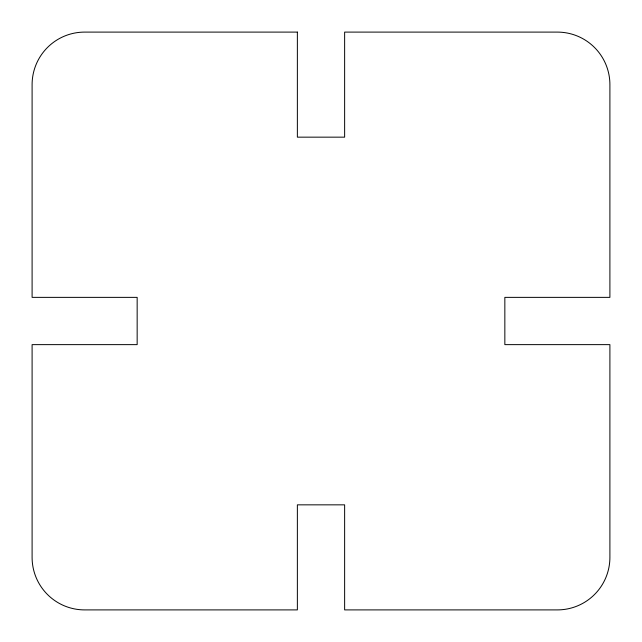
<?xml version="1.0" encoding="UTF-8"?>
<svg xmlns="http://www.w3.org/2000/svg" width="642" height="642" viewBox="0 0 642 642"><rect width="100%" height="100%" fill="white"/><g stroke="black" fill="none" stroke-linecap="round" stroke-linejoin="round"><path stroke-width="0.96" d="M297.366 32.1L84.624 32.1A52.524 52.524 0 0 0 32.1 84.624L32.1 297.366L137.155 297.366L137.155 344.634L32.1 344.634L32.1 557.376A52.524 52.524 0 0 0 84.624 609.9L297.366 609.9L297.366 504.845L344.634 504.845L344.634 609.9L557.376 609.9A52.524 52.524 0 0 0 609.9 557.376L609.9 344.634L504.845 344.634L504.845 297.366L609.9 297.366L609.9 84.624A52.524 52.524 0 0 0 557.376 32.1L344.634 32.1L344.634 137.155L297.366 137.155L297.366 32.1"/></g></svg>
